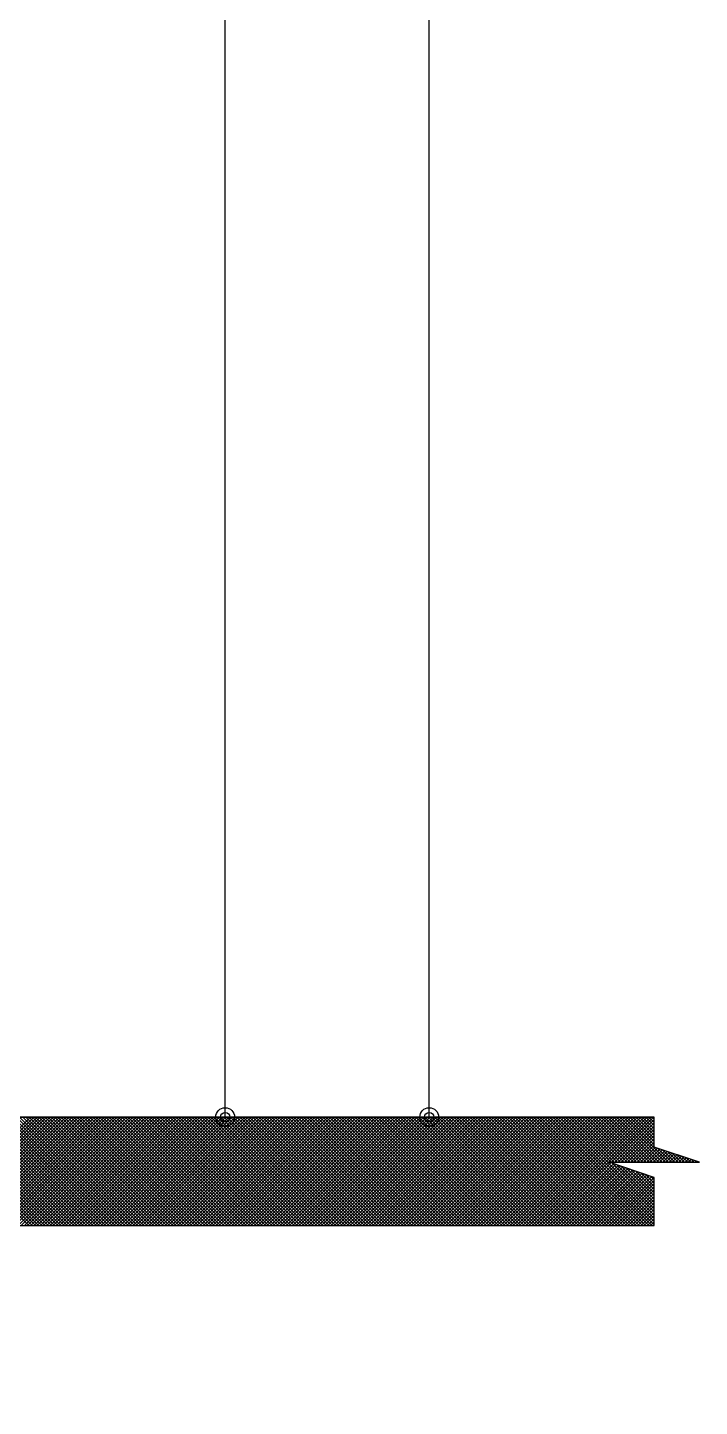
# Model space of a CAD drawing. Extents: x 0 to 119, y 0 to 84.
# Drawn here: x 73.32 to 76.29, y 51.22 to 57.32 of the extents above; entities that cross this region are included whole.
import ezdxf

# ---------------------------------------------------------------- set-up
doc = ezdxf.new("R2010")
doc.units = 0
doc.header["$MEASUREMENT"] = 0
for name, color, linetype in [('29', 9, 'CONTINUOUS'), ('32', 250, 'CONTINUOUS'), ('6', 178, 'CONTINUOUS')]:
    doc.layers.add(name, color=color, linetype=linetype)

msp = doc.modelspace()

# ---------------------------------------------------------------- linework, layer by layer
at = {"layer": '29', "color": 9, "linetype": 'Continuous'}
for p, q in [((72.842824, 52.498924), (73.322824, 52.018924)), ((72.85029, 52.018924), (73.33029, 52.498924)), ((72.856966, 52.498924), (73.336966, 52.018924)), ((72.864432, 52.018924), (73.344432, 52.498924)), ((72.871108, 52.498924), (73.351108, 52.018924)), ((72.878574, 52.018924), (73.358574, 52.498924)), ((72.88525, 52.498924), (73.36525, 52.018924)), ((72.892717, 52.018924), (73.372717, 52.498924)), ((72.899392, 52.498924), (73.379392, 52.018924)), ((72.906859, 52.018924), (73.386859, 52.498924)), ((72.913534, 52.498924), (73.393534, 52.018924)), ((72.921001, 52.018924), (73.401001, 52.498924)), ((72.927676, 52.498924), (73.407676, 52.018924)), ((72.935143, 52.018924), (73.415143, 52.498924)), ((72.941819, 52.498924), (73.421819, 52.018924)), ((72.949285, 52.018924), (73.429285, 52.498924)), ((72.955961, 52.498924), (73.435961, 52.018924)), ((72.963427, 52.018924), (73.443427, 52.498924)), ((72.970103, 52.498924), (73.450103, 52.018924)), ((72.977569, 52.018924), (73.457569, 52.498924)), ((72.984245, 52.498924), (73.464245, 52.018924)), ((72.991712, 52.018924), (73.471712, 52.498924)), ((72.998387, 52.498924), (73.478387, 52.018924)), ((73.005854, 52.018924), (73.485854, 52.498924)), ((73.012529, 52.498924), (73.492529, 52.018924)), ((73.019996, 52.018924), (73.499996, 52.498924)), ((73.026671, 52.498924), (73.506671, 52.018924)), ((73.034138, 52.018924), (73.514138, 52.498924)), ((73.040814, 52.498924), (73.520814, 52.018924)), ((73.04828, 52.018924), (73.52828, 52.498924)), ((73.054956, 52.498924), (73.534956, 52.018924)), ((73.062422, 52.018924), (73.542422, 52.498924)), ((73.069098, 52.498924), (73.549098, 52.018924)), ((73.076564, 52.018924), (73.556564, 52.498924)), ((73.08324, 52.498924), (73.56324, 52.018924)), ((73.090707, 52.018924), (73.570707, 52.498924)), ((73.097382, 52.498924), (73.577382, 52.018924)), ((73.104849, 52.018924), (73.584849, 52.498924)), ((73.111524, 52.498924), (73.591524, 52.018924)), ((73.118991, 52.018924), (73.598991, 52.498924)), ((73.125666, 52.498924), (73.605666, 52.018924)), ((73.133133, 52.018924), (73.613133, 52.498924)), ((73.139808, 52.498924), (73.619808, 52.018924)), ((73.147275, 52.018924), (73.627275, 52.498924)), ((73.153951, 52.498924), (73.633951, 52.018924)), ((73.161417, 52.018924), (73.641417, 52.498924)), ((73.168093, 52.498924), (73.648093, 52.018924)), ((73.175559, 52.018924), (73.655559, 52.498924)), ((73.182235, 52.498924), (73.662235, 52.018924)), ((73.189701, 52.018924), (73.669701, 52.498924)), ((73.196377, 52.498924), (73.676377, 52.018924)), ((73.203844, 52.018924), (73.683844, 52.498924)), ((73.210519, 52.498924), (73.690519, 52.018924)), ((73.217986, 52.018924), (73.697986, 52.498924)), ((73.224661, 52.498924), (73.704661, 52.018924)), ((73.232128, 52.018924), (73.712128, 52.498924)), ((73.238803, 52.498924), (73.718803, 52.018924)), ((73.24627, 52.018924), (73.72627, 52.498924)), ((73.252946, 52.498924), (73.732946, 52.018924)), ((73.260412, 52.018924), (73.740412, 52.498924)), ((73.267088, 52.498924), (73.747088, 52.018924)), ((73.274554, 52.018924), (73.754554, 52.498924)), ((73.28123, 52.498924), (73.76123, 52.018924)), ((73.288696, 52.018924), (73.768696, 52.498924)), ((73.295372, 52.498924), (73.775372, 52.018924)), ((73.302839, 52.018924), (73.782839, 52.498924)), ((73.309514, 52.498924), (73.789514, 52.018924)), ((73.316981, 52.018924), (73.796981, 52.498924)), ((73.323656, 52.498924), (73.803656, 52.018924)), ((73.331123, 52.018924), (73.811123, 52.498924)), ((73.337798, 52.498924), (73.817798, 52.018924)), ((73.345265, 52.018924), (73.825265, 52.498924)), ((73.35194, 52.498924), (73.83194, 52.018924)), ((73.359407, 52.018924), (73.839407, 52.498924)), ((73.366083, 52.498924), (73.846083, 52.018924)), ((73.373549, 52.018924), (73.853549, 52.498924)), ((73.380225, 52.498924), (73.860225, 52.018924)), ((73.387691, 52.018924), (73.867691, 52.498924)), ((73.394367, 52.498924), (73.874367, 52.018924)), ((73.401833, 52.018924), (73.881833, 52.498924)), ((73.408509, 52.498924), (73.888509, 52.018924)), ((73.415976, 52.018924), (73.895976, 52.498924)), ((73.422651, 52.498924), (73.902651, 52.018924)), ((73.430118, 52.018924), (73.910118, 52.498924)), ((73.436793, 52.498924), (73.916793, 52.018924)), ((73.44426, 52.018924), (73.92426, 52.498924)), ((73.450935, 52.498924), (73.930935, 52.018924)), ((73.458402, 52.018924), (73.938402, 52.498924)), ((73.465078, 52.498924), (73.945078, 52.018924)), ((73.472544, 52.018924), (73.952544, 52.498924)), ((73.47922, 52.498924), (73.95922, 52.018924)), ((73.486686, 52.018924), (73.966686, 52.498924)), ((73.493362, 52.498924), (73.973362, 52.018924)), ((73.500828, 52.018924), (73.980828, 52.498924)), ((73.507504, 52.498924), (73.987504, 52.018924)), ((73.514971, 52.018924), (73.994971, 52.498924)), ((73.521646, 52.498924), (74.001646, 52.018924)), ((73.529113, 52.018924), (74.009113, 52.498924)), ((73.535788, 52.498924), (74.015788, 52.018924)), ((73.543255, 52.018924), (74.023255, 52.498924)), ((73.54993, 52.498924), (74.02993, 52.018924)), ((73.557397, 52.018924), (74.037397, 52.498924)), ((73.564073, 52.498924), (74.044073, 52.018924)), ((73.571539, 52.018924), (74.051539, 52.498924)), ((73.578215, 52.498924), (74.058215, 52.018924)), ((73.585681, 52.018924), (74.065681, 52.498924)), ((73.592357, 52.498924), (74.072357, 52.018924)), ((73.599823, 52.018924), (74.079823, 52.498924)), ((73.606499, 52.498924), (74.086499, 52.018924)), ((73.613966, 52.018924), (74.093966, 52.498924)), ((73.620641, 52.498924), (74.100641, 52.018924)), ((73.628108, 52.018924), (74.108108, 52.498924)), ((73.634783, 52.498924), (74.114783, 52.018924)), ((73.64225, 52.018924), (74.12225, 52.498924)), ((73.648925, 52.498924), (74.128925, 52.018924)), ((73.656392, 52.018924), (74.136392, 52.498924)), ((73.663067, 52.498924), (74.143067, 52.018924)), ((73.670534, 52.018924), (74.150534, 52.498924)), ((73.67721, 52.498924), (74.15721, 52.018924)), ((73.684676, 52.018924), (74.164676, 52.498924)), ((73.691352, 52.498924), (74.171352, 52.018924)), ((73.698818, 52.018924), (74.178818, 52.498924)), ((73.705494, 52.498924), (74.185494, 52.018924)), ((73.71296, 52.018924), (74.19296, 52.498924)), ((73.719636, 52.498924), (74.199636, 52.018924)), ((73.727103, 52.018924), (74.207103, 52.498924)), ((73.733778, 52.498924), (74.213778, 52.018924)), ((73.741245, 52.018924), (74.221245, 52.498924)), ((73.74792, 52.498924), (74.22792, 52.018924)), ((73.755387, 52.018924), (74.235387, 52.498924)), ((73.762062, 52.498924), (74.242062, 52.018924)), ((73.769529, 52.018924), (74.249529, 52.498924)), ((73.776205, 52.498924), (74.256205, 52.018924)), ((73.783671, 52.018924), (74.263671, 52.498924)), ((73.790347, 52.498924), (74.270347, 52.018924)), ((73.797813, 52.018924), (74.277813, 52.498924)), ((73.804489, 52.498924), (74.284489, 52.018924)), ((73.811955, 52.018924), (74.291955, 52.498924)), ((73.818631, 52.498924), (74.298631, 52.018924)), ((73.826098, 52.018924), (74.306098, 52.498924)), ((73.832773, 52.498924), (74.312773, 52.018924)), ((73.84024, 52.018924), (74.32024, 52.498924)), ((73.846915, 52.498924), (74.326915, 52.018924)), ((73.854382, 52.018924), (74.334382, 52.498924)), ((73.861057, 52.498924), (74.341057, 52.018924)), ((73.868524, 52.018924), (74.348524, 52.498924)), ((73.8752, 52.498924), (74.3552, 52.018924)), ((73.882666, 52.018924), (74.362666, 52.498924)), ((73.889342, 52.498924), (74.369342, 52.018924)), ((73.896808, 52.018924), (74.376808, 52.498924)), ((73.903484, 52.498924), (74.383484, 52.018924)), ((73.91095, 52.018924), (74.39095, 52.498924)), ((73.917626, 52.498924), (74.397626, 52.018924)), ((73.925093, 52.018924), (74.405093, 52.498924)), ((73.931768, 52.498924), (74.411768, 52.018924)), ((73.939235, 52.018924), (74.419235, 52.498924)), ((73.94591, 52.498924), (74.42591, 52.018924)), ((73.953377, 52.018924), (74.433377, 52.498924)), ((73.960052, 52.498924), (74.440052, 52.018924)), ((73.967519, 52.018924), (74.447519, 52.498924)), ((73.974194, 52.498924), (74.454194, 52.018924)), ((73.981661, 52.018924), (74.461661, 52.498924)), ((73.988337, 52.498924), (74.468337, 52.018924)), ((73.995803, 52.018924), (74.475803, 52.498924)), ((74.002479, 52.498924), (74.482479, 52.018924)), ((74.009945, 52.018924), (74.489945, 52.498924)), ((74.016621, 52.498924), (74.496621, 52.018924)), ((74.024087, 52.018924), (74.504087, 52.498924)), ((74.030763, 52.498924), (74.510763, 52.018924)), ((74.03823, 52.018924), (74.51823, 52.498924)), ((74.044905, 52.498924), (74.524905, 52.018924)), ((74.052372, 52.018924), (74.532372, 52.498924)), ((74.059047, 52.498924), (74.539047, 52.018924)), ((74.066514, 52.018924), (74.546514, 52.498924)), ((74.073189, 52.498924), (74.553189, 52.018924)), ((74.080656, 52.018924), (74.560656, 52.498924)), ((74.087332, 52.498924), (74.567332, 52.018924)), ((74.094798, 52.018924), (74.574798, 52.498924)), ((74.101474, 52.498924), (74.581474, 52.018924)), ((74.10894, 52.018924), (74.58894, 52.498924)), ((74.115616, 52.498924), (74.595616, 52.018924)), ((74.123082, 52.018924), (74.603082, 52.498924)), ((74.129758, 52.498924), (74.609758, 52.018924)), ((74.137225, 52.018924), (74.617225, 52.498924)), ((74.1439, 52.498924), (74.6239, 52.018924)), ((74.151367, 52.018924), (74.631367, 52.498924)), ((74.158042, 52.498924), (74.638042, 52.018924)), ((74.165509, 52.018924), (74.645509, 52.498924)), ((74.172184, 52.498924), (74.652184, 52.018924)), ((74.179651, 52.018924), (74.659651, 52.498924)), ((74.186326, 52.498924), (74.666326, 52.018924)), ((74.193793, 52.018924), (74.673793, 52.498924)), ((74.200469, 52.498924), (74.680469, 52.018924)), ((74.207935, 52.018924), (74.687935, 52.498924)), ((74.214611, 52.498924), (74.694611, 52.018924)), ((74.222077, 52.018924), (74.702077, 52.498924)), ((74.228753, 52.498924), (74.708753, 52.018924)), ((74.236219, 52.018924), (74.716219, 52.498924)), ((74.242895, 52.498924), (74.722895, 52.018924)), ((74.250362, 52.018924), (74.730362, 52.498924)), ((74.257037, 52.498924), (74.737037, 52.018924)), ((74.264504, 52.018924), (74.744504, 52.498924)), ((74.271179, 52.498924), (74.751179, 52.018924)), ((74.278646, 52.018924), (74.758646, 52.498924)), ((74.285321, 52.498924), (74.765321, 52.018924)), ((74.292788, 52.018924), (74.772788, 52.498924)), ((74.299464, 52.498924), (74.779464, 52.018924)), ((74.30693, 52.018924), (74.78693, 52.498924)), ((74.313606, 52.498924), (74.793606, 52.018924)), ((74.321072, 52.018924), (74.801072, 52.498924)), ((74.327748, 52.498924), (74.807748, 52.018924)), ((74.335214, 52.018924), (74.815214, 52.498924)), ((74.34189, 52.498924), (74.82189, 52.018924)), ((74.349357, 52.018924), (74.829357, 52.498924)), ((74.356032, 52.498924), (74.836032, 52.018924)), ((74.363499, 52.018924), (74.843499, 52.498924)), ((74.370174, 52.498924), (74.850174, 52.018924)), ((74.377641, 52.018924), (74.857641, 52.498924)), ((74.384316, 52.498924), (74.864316, 52.018924)), ((74.391783, 52.018924), (74.871783, 52.498924)), ((74.398459, 52.498924), (74.878459, 52.018924)), ((74.405925, 52.018924), (74.885925, 52.498924)), ((74.412601, 52.498924), (74.892601, 52.018924)), ((74.420067, 52.018924), (74.900067, 52.498924)), ((74.426743, 52.498924), (74.906743, 52.018924)), ((74.434209, 52.018924), (74.914209, 52.498924)), ((74.440885, 52.498924), (74.920885, 52.018924)), ((74.448352, 52.018924), (74.928352, 52.498924)), ((74.455027, 52.498924), (74.935027, 52.018924)), ((74.462494, 52.018924), (74.942494, 52.498924)), ((74.469169, 52.498924), (74.949169, 52.018924)), ((74.476636, 52.018924), (74.956636, 52.498924)), ((74.483311, 52.498924), (74.963311, 52.018924)), ((74.490778, 52.018924), (74.970778, 52.498924)), ((74.497453, 52.498924), (74.977453, 52.018924)), ((74.50492, 52.018924), (74.98492, 52.498924)), ((74.511596, 52.498924), (74.991596, 52.018924)), ((74.519062, 52.018924), (74.999062, 52.498924)), ((74.525738, 52.498924), (75.005738, 52.018924)), ((74.533204, 52.018924), (75.013204, 52.498924)), ((74.53988, 52.498924), (75.01988, 52.018924)), ((74.547346, 52.018924), (75.027346, 52.498924)), ((74.554022, 52.498924), (75.034022, 52.018924)), ((74.561489, 52.018924), (75.041489, 52.498924)), ((74.568164, 52.498924), (75.048164, 52.018924)), ((74.575631, 52.018924), (75.055631, 52.498924)), ((74.582306, 52.498924), (75.062306, 52.018924)), ((74.589773, 52.018924), (75.069773, 52.498924)), ((74.596448, 52.498924), (75.076448, 52.018924)), ((74.603915, 52.018924), (75.083915, 52.498924)), ((74.610591, 52.498924), (75.090591, 52.018924)), ((74.618057, 52.018924), (75.098057, 52.498924)), ((74.624733, 52.498924), (75.104733, 52.018924)), ((74.632199, 52.018924), (75.112199, 52.498924)), ((74.638875, 52.498924), (75.118875, 52.018924)), ((74.646341, 52.018924), (75.126341, 52.498924)), ((74.653017, 52.498924), (75.133017, 52.018924)), ((74.660484, 52.018924), (75.140484, 52.498924)), ((74.667159, 52.498924), (75.147159, 52.018924)), ((74.674626, 52.018924), (75.154626, 52.498924)), ((74.681301, 52.498924), (75.161301, 52.018924)), ((74.688768, 52.018924), (75.168768, 52.498924)), ((74.695443, 52.498924), (75.175443, 52.018924)), ((74.70291, 52.018924), (75.18291, 52.498924)), ((74.709586, 52.498924), (75.189586, 52.018924)), ((74.717052, 52.018924), (75.197052, 52.498924)), ((74.723728, 52.498924), (75.203728, 52.018924)), ((74.731194, 52.018924), (75.211194, 52.498924)), ((74.73787, 52.498924), (75.21787, 52.018924)), ((74.745336, 52.018924), (75.225336, 52.498924)), ((74.752012, 52.498924), (75.232012, 52.018924)), ((74.759479, 52.018924), (75.239479, 52.498924)), ((74.766154, 52.498924), (75.246154, 52.018924)), ((74.773621, 52.018924), (75.253621, 52.498924)), ((74.780296, 52.498924), (75.260296, 52.018924)), ((74.787763, 52.018924), (75.267763, 52.498924)), ((74.794438, 52.498924), (75.274438, 52.018924)), ((74.801905, 52.018924), (75.281905, 52.498924)), ((74.80858, 52.498924), (75.28858, 52.018924)), ((74.816047, 52.018924), (75.296047, 52.498924)), ((74.822723, 52.498924), (75.302723, 52.018924)), ((74.830189, 52.018924), (75.310189, 52.498924)), ((74.836865, 52.498924), (75.316865, 52.018924)), ((74.844331, 52.018924), (75.324331, 52.498924)), ((74.851007, 52.498924), (75.331007, 52.018924)), ((74.858473, 52.018924), (75.338473, 52.498924)), ((74.865149, 52.498924), (75.345149, 52.018924)), ((74.872616, 52.018924), (75.352616, 52.498924)), ((74.879291, 52.498924), (75.359291, 52.018924)), ((74.886758, 52.018924), (75.366758, 52.498924)), ((74.893433, 52.498924), (75.373433, 52.018924)), ((74.9009, 52.018924), (75.3809, 52.498924)), ((74.907575, 52.498924), (75.387575, 52.018924)), ((74.915042, 52.018924), (75.395042, 52.498924)), ((74.921718, 52.498924), (75.401718, 52.018924)), ((74.929184, 52.018924), (75.409184, 52.498924)), ((74.93586, 52.498924), (75.41586, 52.018924)), ((74.943326, 52.018924), (75.423326, 52.498924)), ((74.950002, 52.498924), (75.430002, 52.018924)), ((74.957468, 52.018924), (75.437468, 52.498924)), ((74.964144, 52.498924), (75.444144, 52.018924)), ((74.971611, 52.018924), (75.451611, 52.498924)), ((74.978286, 52.498924), (75.458286, 52.018924)), ((74.985753, 52.018924), (75.465753, 52.498924)), ((74.992428, 52.498924), (75.472428, 52.018924)), ((74.999895, 52.018924), (75.479895, 52.498924)), ((75.00657, 52.498924), (75.48657, 52.018924)), ((75.014037, 52.018924), (75.494037, 52.498924)), ((75.020712, 52.498924), (75.500712, 52.018924)), ((75.028179, 52.018924), (75.508179, 52.498924)), ((75.034855, 52.498924), (75.514855, 52.018924)), ((75.042321, 52.018924), (75.522321, 52.498924)), ((75.048997, 52.498924), (75.528997, 52.018924)), ((75.056463, 52.018924), (75.536463, 52.498924)), ((75.063139, 52.498924), (75.543139, 52.018924)), ((75.070605, 52.018924), (75.550605, 52.498924)), ((75.077281, 52.498924), (75.557281, 52.018924)), ((75.084748, 52.018924), (75.564748, 52.498924)), ((75.091423, 52.498924), (75.571423, 52.018924)), ((75.09889, 52.018924), (75.57889, 52.498924)), ((75.105565, 52.498924), (75.585565, 52.018924)), ((75.113032, 52.018924), (75.593032, 52.498924)), ((75.119707, 52.498924), (75.599707, 52.018924)), ((75.127174, 52.018924), (75.607174, 52.498924)), ((75.13385, 52.498924), (75.61385, 52.018924)), ((75.141316, 52.018924), (75.621316, 52.498924)), ((75.147992, 52.498924), (75.627992, 52.018924)), ((75.155458, 52.018924), (75.635458, 52.498924)), ((75.162134, 52.498924), (75.642134, 52.018924)), ((75.1696, 52.018924), (75.6496, 52.498924)), ((75.176276, 52.498924), (75.656276, 52.018924)), ((75.183743, 52.018924), (75.663743, 52.498924)), ((75.190418, 52.498924), (75.670418, 52.018924)), ((75.197885, 52.018924), (75.677885, 52.498924)), ((75.20456, 52.498924), (75.68456, 52.018924)), ((75.212027, 52.018924), (75.692027, 52.498924)), ((75.218702, 52.498924), (75.698702, 52.018924)), ((75.226169, 52.018924), (75.706169, 52.498924)), ((75.232845, 52.498924), (75.712845, 52.018924)), ((75.240311, 52.018924), (75.720311, 52.498924)), ((75.246987, 52.498924), (75.726987, 52.018924)), ((75.254453, 52.018924), (75.734453, 52.498924)), ((75.261129, 52.498924), (75.741129, 52.018924)), ((75.268595, 52.018924), (75.748595, 52.498924)), ((75.275271, 52.498924), (75.755271, 52.018924)), ((75.282738, 52.018924), (75.762738, 52.498924)), ((75.289413, 52.498924), (75.769413, 52.018924)), ((75.29688, 52.018924), (75.77688, 52.498924)), ((75.303555, 52.498924), (75.783555, 52.018924)), ((75.311022, 52.018924), (75.791022, 52.498924)), ((75.317697, 52.498924), (75.797697, 52.018924)), ((75.325164, 52.018924), (75.805164, 52.498924)), ((75.331839, 52.498924), (75.811839, 52.018924)), ((75.339306, 52.018924), (75.819306, 52.498924)), ((75.345982, 52.498924), (75.825982, 52.018924)), ((75.353448, 52.018924), (75.833448, 52.498924)), ((75.360124, 52.498924), (75.840124, 52.018924)), ((75.36759, 52.018924), (75.84759, 52.498924)), ((75.374266, 52.498924), (75.854266, 52.018924)), ((75.381732, 52.018924), (75.861732, 52.498924)), ((75.388408, 52.498924), (75.868408, 52.018924)), ((75.395875, 52.018924), (75.875875, 52.498924)), ((75.40255, 52.498924), (75.88255, 52.018924)), ((75.410017, 52.018924), (75.890017, 52.498924)), ((75.416692, 52.498924), (75.896692, 52.018924)), ((75.424159, 52.018924), (75.904159, 52.498924)), ((75.430834, 52.498924), (75.910834, 52.018924)), ((75.438301, 52.018924), (75.918301, 52.498924)), ((75.444977, 52.498924), (75.924977, 52.018924)), ((75.452443, 52.018924), (75.932443, 52.498924)), ((75.459119, 52.498924), (75.939119, 52.018924)), ((75.466585, 52.018924), (75.946585, 52.498924)), ((75.473261, 52.498924), (75.953261, 52.018924)), ((75.480727, 52.018924), (75.960727, 52.498924)), ((75.487403, 52.498924), (75.967403, 52.018924)), ((75.49487, 52.018924), (75.97487, 52.498924)), ((75.501545, 52.498924), (75.981545, 52.018924)), ((75.509012, 52.018924), (75.989012, 52.498924)), ((75.515687, 52.498924), (75.995687, 52.018924)), ((75.523154, 52.018924), (76.003154, 52.498924)), ((75.529829, 52.498924), (76.009829, 52.018924)), ((75.537296, 52.018924), (76.017296, 52.498924)), ((75.543972, 52.498924), (76.023972, 52.018924)), ((75.551438, 52.018924), (76.031438, 52.498924)), ((75.558114, 52.498924), (76.038114, 52.018924)), ((75.56558, 52.018924), (76.04558, 52.498924)), ((75.572256, 52.498924), (76.052256, 52.018924)), ((75.579722, 52.018924), (76.059722, 52.498924)), ((75.586398, 52.498924), (76.066398, 52.018924)), ((75.593865, 52.018924), (76.073865, 52.498924)), ((75.60054, 52.498924), (76.08054, 52.018924)), ((75.608007, 52.018924), (76.088007, 52.498924)), ((75.614682, 52.498924), (76.090868, 52.022739)), ((75.628824, 52.498924), (76.090868, 52.036881)), ((75.642966, 52.498924), (76.090868, 52.051023)), ((75.657109, 52.498924), (76.090868, 52.065165)), ((75.671251, 52.498924), (76.090868, 52.079307)), ((75.685393, 52.498924), (76.090868, 52.09345)), ((75.699535, 52.498924), (75.899535, 52.298924)), ((75.713677, 52.498924), (75.913677, 52.298924)), ((75.727819, 52.498924), (75.927819, 52.298924)), ((75.741961, 52.498924), (75.941961, 52.298924)), ((75.756104, 52.498924), (75.956104, 52.298924)), ((75.770246, 52.498924), (75.970246, 52.298924)), ((75.784388, 52.498924), (75.984388, 52.298924)), ((75.79853, 52.498924), (75.99853, 52.298924)), ((75.812672, 52.498924), (76.012672, 52.298924)), ((75.826814, 52.498924), (76.026814, 52.298924)), ((75.840956, 52.498924), (76.040956, 52.298924)), ((75.855098, 52.498924), (76.055098, 52.298924)), ((75.869241, 52.498924), (76.069241, 52.298924)), ((75.883383, 52.498924), (76.083383, 52.298924)), ((75.897525, 52.498924), (76.097525, 52.298924)), ((75.902149, 52.298924), (76.090868, 52.487643)), ((75.911667, 52.498924), (76.111667, 52.298924)), ((75.916291, 52.298924), (76.090868, 52.473501)), ((75.925809, 52.498924), (76.125809, 52.298924)), ((75.939951, 52.498924), (76.139951, 52.298924)), ((75.954093, 52.498924), (76.154093, 52.298924)), ((75.968236, 52.498924), (76.090868, 52.376292)), ((75.982378, 52.498924), (76.090868, 52.390434)), ((75.99652, 52.498924), (76.090868, 52.404577)), ((76.010662, 52.498924), (76.090868, 52.418719)), ((76.024804, 52.498924), (76.090868, 52.432861)), ((76.038946, 52.498924), (76.090868, 52.447003)), ((76.053088, 52.498924), (76.090868, 52.461145)), ((76.067231, 52.498924), (76.090868, 52.475287)), ((76.081373, 52.498924), (76.090868, 52.489429)), ((75.930433, 52.298924), (76.090868, 52.459359)), ((75.944575, 52.298924), (76.090868, 52.445217)), ((75.958717, 52.298924), (76.090868, 52.431075)), ((75.972859, 52.298924), (76.090868, 52.416933)), ((75.987002, 52.298924), (76.090868, 52.402791)), ((76.001144, 52.298924), (76.090868, 52.388648)), ((76.015286, 52.298924), (76.090868, 52.374506)), ((76.029428, 52.298924), (76.094788, 52.364284)), ((76.04357, 52.298924), (76.105394, 52.360749)), ((76.057712, 52.298924), (76.116001, 52.357213)), ((76.071854, 52.298924), (76.126608, 52.353678)), ((76.085997, 52.298924), (76.137214, 52.350142)), ((76.100139, 52.298924), (76.147821, 52.346607)), ((76.10692, 52.36024), (76.168236, 52.298924)), ((76.114281, 52.298924), (76.158427, 52.343071)), ((76.128133, 52.353169), (76.182378, 52.298924)), ((76.128423, 52.298924), (76.169034, 52.339535)), ((76.149346, 52.346098), (76.19652, 52.298924)), ((76.170559, 52.339027), (76.210662, 52.298924)), ((75.622149, 52.018924), (75.899329, 52.296104)), ((75.636291, 52.018924), (75.909935, 52.292569)), ((75.650433, 52.018924), (75.920542, 52.289033)), ((75.664575, 52.018924), (75.931148, 52.285498)), ((75.678717, 52.018924), (75.941755, 52.281962)), ((75.692859, 52.018924), (75.952361, 52.278426)), ((75.903869, 52.294591), (76.090868, 52.107592)), ((75.925082, 52.28752), (76.090868, 52.121734)), ((75.946295, 52.280449), (76.090868, 52.135876)), ((76.142565, 52.298924), (76.179641, 52.336)), ((76.156707, 52.298924), (76.190247, 52.332464)), ((76.170849, 52.298924), (76.200854, 52.328929)), ((76.184991, 52.298924), (76.21146, 52.325393)), ((76.191773, 52.331956), (76.224804, 52.298924)), ((76.199134, 52.298924), (76.222067, 52.321858)), ((76.212986, 52.324885), (76.238946, 52.298924)), ((76.213276, 52.298924), (76.232674, 52.318322)), ((76.227418, 52.298924), (76.24328, 52.314787)), ((76.234199, 52.317814), (76.253088, 52.298924)), ((76.24156, 52.298924), (76.253887, 52.311251)), ((76.255412, 52.310743), (76.267231, 52.298924)), ((76.255702, 52.298924), (76.264494, 52.307716)), ((76.269844, 52.298924), (76.2751, 52.30418)), ((76.276625, 52.303672), (76.281373, 52.298924)), ((76.283986, 52.298924), (76.285707, 52.300645)), ((75.707002, 52.018924), (75.962968, 52.274891)), ((75.721144, 52.018924), (75.973575, 52.271355)), ((75.735286, 52.018924), (75.984181, 52.26782)), ((75.749428, 52.018924), (75.994788, 52.264284)), ((75.76357, 52.018924), (76.005394, 52.260749)), ((75.777712, 52.018924), (76.016001, 52.257213)), ((75.791854, 52.018924), (76.026608, 52.253678)), ((75.805997, 52.018924), (76.037214, 52.250142)), ((75.820139, 52.018924), (76.047821, 52.246607)), ((75.834281, 52.018924), (76.058427, 52.243071)), ((75.848423, 52.018924), (76.069034, 52.239536)), ((75.862565, 52.018924), (76.079641, 52.236)), ((75.876707, 52.018924), (76.090868, 52.232258)), ((75.890849, 52.018924), (76.090868, 52.218943)), ((75.967508, 52.273377), (76.090868, 52.150018)), ((75.988722, 52.266306), (76.090868, 52.16416)), ((76.009935, 52.259235), (76.090868, 52.178302)), ((76.031148, 52.252164), (76.090868, 52.192445)), ((76.052361, 52.245093), (76.090868, 52.206587)), ((76.073574, 52.238022), (76.090868, 52.220729)), ((75.904991, 52.018924), (76.090868, 52.204801)), ((75.919134, 52.018924), (76.090868, 52.190658)), ((75.933276, 52.018924), (76.090868, 52.176516)), ((75.947418, 52.018924), (76.090868, 52.162374)), ((75.96156, 52.018924), (76.090868, 52.148232)), ((75.975702, 52.018924), (76.090868, 52.13409)), ((75.989844, 52.018924), (76.090868, 52.119948)), ((76.003986, 52.018924), (76.090868, 52.105806)), ((76.018129, 52.018924), (76.090868, 52.091664)), ((76.032271, 52.018924), (76.090868, 52.077521)), ((76.046413, 52.018924), (76.090868, 52.063379)), ((76.060555, 52.018924), (76.090868, 52.049237)), ((76.074697, 52.018924), (76.090868, 52.035095)), ((76.088839, 52.018924), (76.090868, 52.020953))]:
    msp.add_line(p, q, dxfattribs=at)
msp.add_lwpolyline([(67.951012, 52.498924), (67.951012, 51.218924), (68.511012, 51.218924), (68.511012, 52.018924), (76.090868, 52.018924), (76.090868, 52.232258), (75.890868, 52.298924), (76.290868, 52.298924), (76.090868, 52.365591), (76.090868, 52.498924), (72.751012, 52.498924), (68.511012, 52.498924), (68.511012, 52.498924), (67.951012, 52.498924)], dxfattribs=at)
at = {"layer": '32', "color": 250, "linetype": 'Continuous'}
for p, q in [((75.094643, 52.498924), (75.094643, 63.378924)), ((74.191485, 52.498924), (74.191485, 62.898924)), ((74.559417, 52.498924), (73.941485, 52.498924)), ((74.809417, 52.498924), (74.809417, 52.498924)), ((75.253073, 52.498924), (74.844643, 52.498924)), ((75.503073, 52.498924), (75.503073, 52.498924))]:
    msp.add_line(p, q, dxfattribs=at)
for centre, radius in [((74.191485, 52.498924), 0.041625), ((75.094643, 52.498924), 0.041625), ((74.191485, 52.498924), 0.02075), ((75.094643, 52.498924), 0.02075)]:
    msp.add_circle(centre, radius, dxfattribs=at)
at = {"layer": '6', "color": 178, "linetype": 'Continuous'}
msp.add_line((75.151233, 52.498924), (76.090868, 52.498924), dxfattribs=at)
for points in [[(68.511012, 52.018924), (76.090868, 52.018924), (76.090868, 52.232258), (75.890868, 52.298924), (76.290868, 52.298924), (76.090868, 52.365591), (76.090868, 52.498924)], [(68.511012, 52.498924), (72.751012, 52.498924), (76.090868, 52.498924)]]:
    msp.add_lwpolyline(points, dxfattribs=at)

doc.saveas('drawing.dxf')
